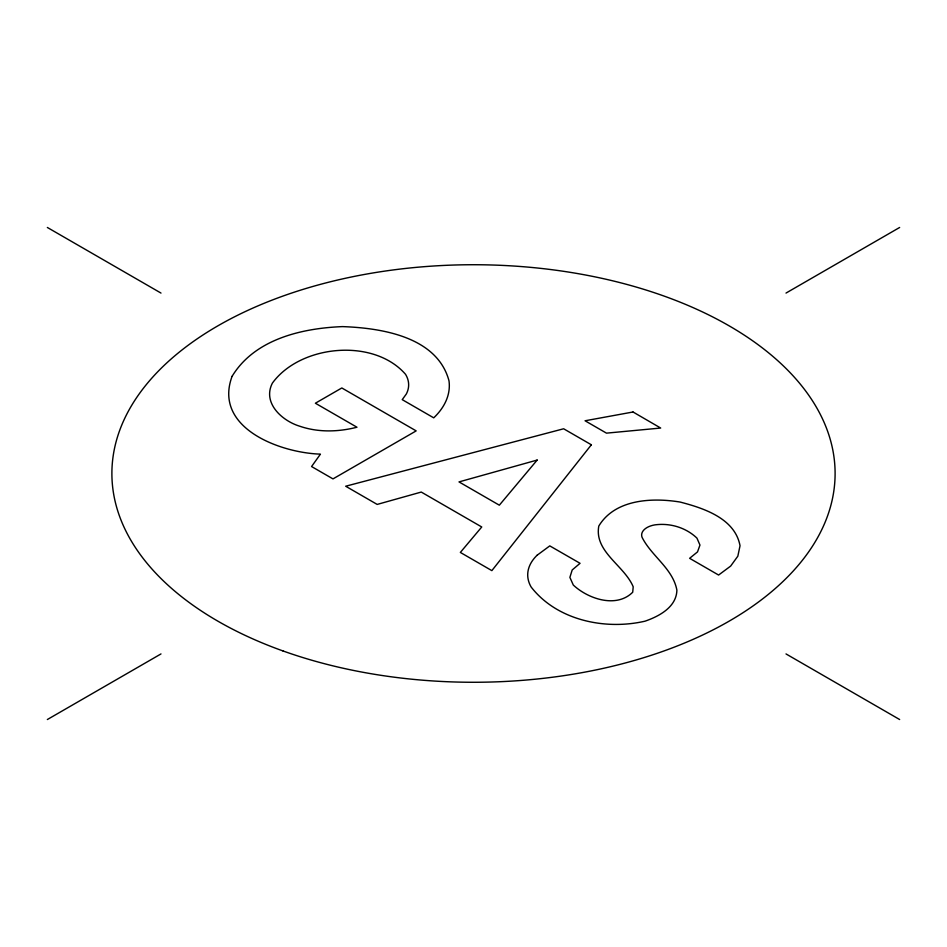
<?xml version="1.0" encoding="UTF-8"?>
<svg xmlns="http://www.w3.org/2000/svg" width="947" height="947" viewBox="0 0 947 947"><rect width="100%" height="100%" fill="white"/><g stroke="black" fill="none" stroke-linecap="round" stroke-linejoin="round"><path stroke-width="1.42" d="M537.209 555.167L549.781 545.886L580.061 563.311L572.201 569.964L569.881 577.374L573.29 585.033C588.182 598.954 616.379 608.507 632.714 592.23L633.2 586.797C624.357 565.477 594.029 551.817 598.8 526.047C615.041 499.105 652.163 497.471 680.112 502.052C703.704 508.16 735.002 518.411 740.033 545.756L737.831 556.185L730.658 566.081L718.595 575.042L689.629 558.316L697.513 551.9L699.963 545.07L696.945 538.121C685.9 527.515 669.967 522.815 654.886 524.875A18.289 10.559 0 0 0 642.102 537.399C651.631 556.327 672.844 568.508 676.892 590.159C676.489 607.086 659.183 616.272 645.096 621.161C605.299 630.382 557.037 620.415 531.149 587.033A66.254 38.259 0 0 1 537.198 555.155M47.35 719.531L160.99 653.927M786.01 293.073L899.65 227.469M47.35 227.469L160.99 293.073M786.01 653.927L899.65 719.531M232.074 376.35C212.992 427.926 279.981 452.855 320.441 454.134L311.575 466.54L332.989 478.898L416.171 430.885L341.82 387.962L315.375 403.221L356.96 427.227C338.245 432.021 318.18 432.554 299.749 426.221C282.123 420.859 262.212 403.02 272.357 383.168C300.211 344.732 373.532 337.558 405.517 374.29A55.021 31.76 0 0 1 406.287 394.059L402.226 399.646L433.726 417.84A107.508 62.076 0 0 0 448.996 380.824C437.194 336.67 381.381 327.982 342.53 326.608C301.844 328.218 254.648 339.109 232.074 376.35M591.366 444.782L491.86 570.627L460.349 552.432L481.751 526.982L421.261 492.061L377.178 504.42L345.679 486.225L563.643 428.778L591.366 444.782M537.162 460.064L499.341 505.189L459.011 481.905L537.162 460.064M633.034 411.992L585.068 420.776L606.482 433.146L660.675 428.044L633.034 411.992M282.952 650.932A361.6 208.766 0 0 0 834.923 480.058A361.6 208.766 0 0 0 302.626 289.51A361.6 208.766 0 0 0 282.952 650.932"/></g></svg>
